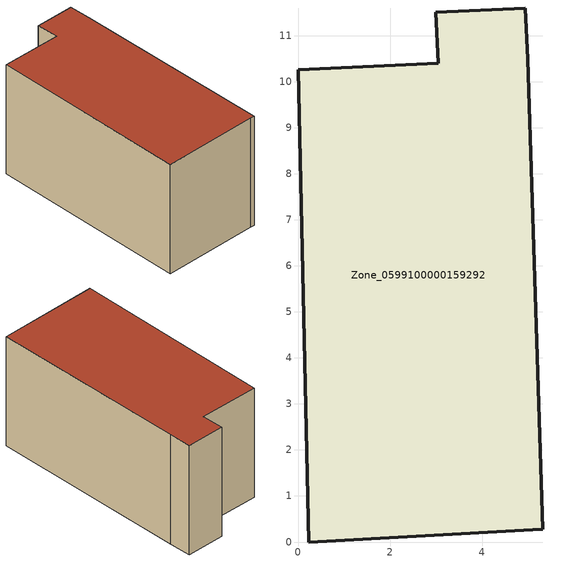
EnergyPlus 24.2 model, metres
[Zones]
Zone_0599100000159292
 floor ground (C_G): 4.99,10.49 5.32,0.28 5.1,0.27 0.23,0 0,10.26 3.04,10.4 2.99,11.51 4.94,11.6 z0
 wall outside (C_F): 2.99,11.51 3.04,10.4 0,10.26 0.23,0 5.1,0.27 5.32,0.28 4.99,10.49 4.94,11.6 2.99,11.51 z0:5.7
 roof outside (C_R): 5.32,0.28 4.99,10.49 4.94,11.6 2.99,11.51 3.04,10.4 0,10.26 0.23,0 5.1,0.27 z5.7
[BUILDING]
Pand.0599100000159292: North Axis=0; Terrain=City; Loads Convergence Tolerance Value=0.04; Temperature Convergence Tolerance Value=0.4; Solar Distribution=FullExterior; Maximum Number of Warmup Days=25; Minimum Number of Warmup Days=1
[Site:Location]
Rotterdam.The.Hague.AP_ZH_NLD Design_Conditions: Latitude=51.96; Longitude=4.45; Time Zone=1; Elevation=-4.5
[SITE:GROUNDTEMPERATURE:BUILDINGSURFACE]
18, 18, 18, 18, 18, 18, 18, 18, 18, 18, 18, 18
[MATERIAL] Thermal Absorptance=0.9; Solar Absorptance=0.7; Visible Absorptance=0.7
Name | Roughness | Thickness | Conductivity | Density | Specific Heat
G.TI.1946-1964 | MediumSmooth | 0.15 | 1 | 540 | 1210
F.TI.1946-1964 | Rough | 0.3 | 0.857143 | 1920 | 840
R.TI.1946-1964 | MediumRough | 0.2 | 0.277778 | 1500 | 1000
[CONSTRUCTION]
C_G: G.TI.1946-1964
C_F: F.TI.1946-1964
C_R: R.TI.1946-1964
[ZONE]
Zone_0599100000159292: Type=1; Multiplier=1; Ceiling Height=Autocalculate; Volume=Autocalculate; Floor Area=autocalculate; Part of Total Floor Area=Yes
[ZONEINFILTRATION:DESIGNFLOWRATE]
Infil_Zone_0599100000159292: Zone or ZoneList or Space or SpaceList=Zone_0599100000159292; Schedule=AlwaysOn; Design Flow Rate Calculation Method=Flow/Area; Flow Rate per Floor Area=0.003; Constant Term Coefficient=1; Temperature Term Coefficient=0; Velocity Term Coefficient=0; Velocity Squared Term Coefficient=0
[HVACTEMPLATE:ZONE:IDEALLOADSAIRSYSTEM]
Zone_0599100000159292: Maximum Heating Supply Air Temperature=50; Minimum Cooling Supply Air Temperature=13; Maximum Heating Supply Air Humidity Ratio=0.0156; Minimum Cooling Supply Air Humidity Ratio=0.0077; Heating Limit=NoLimit; Cooling Limit=NoLimit; Dehumidification Control Type=ConstantSensibleHeatRatio; Cooling Sensible Heat Ratio=0.7; Dehumidification Setpoint=60; Humidification Control Type=None; Humidification Setpoint=30; Outdoor Air Method=None; Outdoor Air Flow Rate per Person=0.00944; Outdoor Air Flow Rate per Zone Floor Area=0; Outdoor Air Flow Rate per Zone=0; Demand Controlled Ventilation Type=None; Outdoor Air Economizer Type=NoEconomizer; Heat Recovery Type=None; Sensible Heat Recovery Effectiveness=0.7; Latent Heat Recovery Effectiveness=0.65
[ZONECONTROL:THERMOSTAT]
ThermostatControl_Zone_0599100000159292: Zone or ZoneList=Zone_0599100000159292; Control Type Schedule=DualSetpointControlType; Control 1=Thermostat_Zone_0599100000159292; Temperature Difference Between Cutout And Setpoint=0
[THERMOSTATSETPOINT:DUALSETPOINT]
Thermostat_Zone_0599100000159292: Heating Setpoint Temperature Schedule=HeatingSetpoint_Zone_0599100000159292; Cooling Setpoint Temperature Schedule=CoolingSetpoint_Zone_0599100000159292
[SCHEDULE:COMPACT]
HeatingSetpoint_Zone_0599100000159292: Through: 12/31, For: AllDays, Until: 24:00, 21
CoolingSetpoint_Zone_0599100000159292: Through: 12/31, For: AllDays, Until: 24:00, 24
DualSetpointControlType: Through: 12/31, For: AllDays, Until: 24:00, 4
AlwaysOn: Through: 12/31, For: AllDays, Until: 24:00, 1
